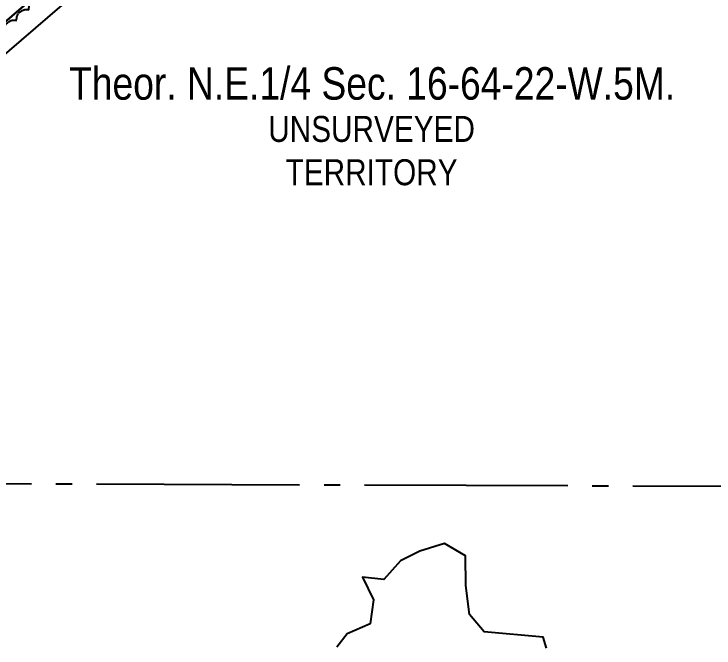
# Model space of a CAD drawing. Extents: x 454172 to 490274, y 6043290 to 6049925.
# Drawn here: x 483116.8 to 483547.4, y 6043317.3 to 6043707.6 of the extents above; entities that cross this region are included whole.
import ezdxf

# ---------------------------------------------------------------- set-up
doc = ezdxf.new("R2010")
doc.units = 0
doc.header["$LTSCALE"] = 5
doc.linetypes.add('0', pattern=[1, 1, 0])
doc.linetypes.add('foc-QUARTERLINE', pattern=[33, 25, -3, 2, -3])
for name, color, linetype in [('C-RW', 13, 'Continuous'), ('C-SYMBOL', 7, 'Continuous'), ('L-QSEC', 8, 'foc-QUARTERLINE'), ('L-UNS-T', 3, 'Continuous'), ('T-BUSH', 110, '0'), ('T-WATER', 160, 'Continuous')]:
    doc.layers.add(name, color=color, linetype=linetype)
doc.styles.add('175L', font='ARIALN.TTF', dxfattribs={"height": 20})
doc.styles.add('80L', font='ARIALN.TTF', dxfattribs={"height": 10})
doc.styles.add('foc-LtypeFont', font='ARIALN.TTF', dxfattribs={"height": 7.35})
doc.linetypes.add('foc-TOPO-flowdirection-NOLINE', pattern='A,0,[">",foc-LtypeFont,S=0.3,R=0,X=0,Y=-0.945],-20,[">",foc-LtypeFont,S=0.3,R=0,X=0,Y=-0.945],0', length=20)

msp = doc.modelspace()

# ---------------------------------------------------------------- linework, layer by layer
at = {"layer": 'C-RW', "flags": 128}
msp.add_lwpolyline([(485311.376, 6044577.049), (485281.21, 6044575.071), (485069.144, 6044561.172), (485071.102, 6044531.303), (485072.409, 6044511.358), (484924.041, 6044501.866), (484624.14, 6044482.202), (484475.261, 6044382.442), (484475.261, 6044382.442), (484392.213, 6044326.793), (484106.29, 6044342.161), (483971.583, 6044219.43), (483717.472, 6043987.931), (483678.66, 6044006.033), (483648.55, 6044020.077), (483576.009, 6044053.913), (483542.203, 6044049.199), (483511.123, 6044044.863), (483507.527, 6044044.358), (483478.144, 6044018.931), (483045.825, 6043646.493)], dxfattribs=at)
at = {"layer": 'L-QSEC'}
msp.add_line((482837.485, 6043419.508), (483646.444, 6043416.583), dxfattribs=at)
at = {"layer": 'T-BUSH', "flags": 128}
msp.add_lwpolyline([(482978.604, 6043474.064, -0.3541826), (482978.165, 6043481.616, -0.5205671), (482973.988, 6043490.569, -0.5205671), (482973.806, 6043500.562, -0.5205671), (482973.624, 6043510.555, -0.5205671), (482973.441, 6043520.549, -0.5205671), (482973.259, 6043530.542, -0.5205671), (482980.962, 6043533.017, -0.5205671), (482985.389, 6043540.187, -0.5205671), (482987.76, 6043549.896, -0.5205671), (482990.131, 6043559.606, -0.5205671), (482991.546, 6043569.149, -0.5205671), (482989.528, 6043577.27, -0.5205671), (482997.284, 6043580.741, -0.5205671), (483004.112, 6043588.04, -0.5205671), (483010.94, 6043595.339, -0.5205671), (483017.768, 6043602.638, -0.5205671), (483020.227, 6043610.656, -0.5205671), (483020.007, 6043618.897, -0.5205671), (483027.577, 6043625.423, -0.5205671), (483035.148, 6043631.949, -0.5205671), (483042.718, 6043638.474, -0.5205671), (483050.288, 6043645, -0.5205671), (483057.859, 6043651.526, -0.5205671), (483065.429, 6043658.052, -0.5205671), (483072.999, 6043664.577, -0.5205671), (483080.57, 6043671.103, -0.5205671), (483088.14, 6043677.629, -0.5205671), (483095.711, 6043684.154, -0.5205671), (483103.281, 6043690.68, -0.5205671), (483110.851, 6043697.206, -0.5205671), (483118.422, 6043703.731, -0.5205671), (483125.992, 6043710.257, -0.5205671), (483133.562, 6043716.783, -0.5205671), (483141.133, 6043723.308, -0.5205671), (483148.703, 6043729.834, -0.5205671), (483156.274, 6043736.36, -0.5205671), (483163.844, 6043742.885, -0.5205671), (483171.414, 6043749.411, -0.5205671), (483178.952, 6043744.471, -0.5205671), (483186.486, 6043737.903, -0.5205671), (483194.019, 6043731.334, -0.5205671), (483201.406, 6043733.887, -0.5205671), (483208.725, 6043740.694, -0.5205671), (483216.044, 6043747.5, -0.5205671), (483223.363, 6043754.307, -0.5205671), (483230.682, 6043761.113, -0.5205671), (483238.001, 6043767.919, -0.5205671), (483240.422, 6043774.86, -0.5205671), (483233.485, 6043782.056, -0.5205671), (483226.549, 6043789.251, -0.5205671), (483225.478, 6043796.093, -0.5205671), (483233.231, 6043802.401, -0.5205671), (483240.983, 6043808.709, -0.5205671), (483248.736, 6043815.017, -0.5205671), (483256.488, 6043821.325, -0.5205671), (483264.241, 6043827.633, -0.5205671), (483271.994, 6043833.941, -0.5205671), (483279.746, 6043840.25, -0.5205671), (483287.499, 6043846.558, -0.5205671), (483295.251, 6043852.866, -0.5205671), (483303.004, 6043859.174, -0.5205671), (483310.757, 6043865.482, -0.5205671), (483318.509, 6043871.79, -0.5205671), (483326.262, 6043878.098, -0.5205671), (483334.014, 6043884.406, -0.5205671), (483341.767, 6043890.715, -0.5205671), (483349.519, 6043897.023, -0.5205671), (483357.272, 6043903.331, -0.5205671), (483365.025, 6043909.639, -0.5205671), (483372.777, 6043915.947, -0.5205671), (483380.53, 6043922.255, -0.5205671), (483388.282, 6043928.563, -0.5205671), (483396.035, 6043934.871, -0.5205671), (483403.788, 6043941.18, -0.5205671), (483411.54, 6043947.488, -0.5205671), (483419.293, 6043953.796, -0.5205671), (483427.045, 6043960.104, -0.5205671), (483434.798, 6043966.412, -0.5205671), (483442.551, 6043972.72, -0.5205671), (483450.303, 6043979.028, -0.5205671), (483458.056, 6043985.337, -0.5205671), (483465.808, 6043991.645, -0.5205671), (483473.561, 6043997.953, -0.5205671), (483481.313, 6044004.261, -0.5205671), (483489.066, 6044010.569, -0.5205671), (483496.819, 6044016.877, -0.5205671), (483504.571, 6044023.185, -0.5205671), (483512.324, 6044029.493, -0.5205671), (483520.076, 6044035.802, -0.5205671), (483527.829, 6044042.11, -0.5205671), (483536.877, 6044045.422, -0.5205671), (483545.578, 6044044.143, -0.5205671), (483550.984, 6044035.737, -0.5205671), (483557.77, 6044029.702, -0.5205671), (483567.75, 6044029.155, -0.5205671), (483577.73, 6044028.608, -0.5205671), (483587.031, 6044029.219, -0.5205671), (483591.435, 6044038.192, -0.5205671), (483595.838, 6044047.164, -0.5205671), (483600.242, 6044056.136, -0.5205671), (483607.658, 6044056.702, -0.5205671), (483616.758, 6044052.569, -0.5205671), (483625.858, 6044048.436, -0.5205671), (483634.958, 6044044.302, -0.5205671), (483644.058, 6044040.169, -0.5205671), (483653.158, 6044036.036, -0.5205671), (483662.258, 6044031.902, -0.5205671), (483671.757, 6044029.001, -0.5205671), (483679.372, 6044025.943, -0.5205671), (483674.976, 6044016.966, -0.5205671), (483670.58, 6044007.99, -0.5205671), (483668.349, 6043998.43, -0.5205671), (483667.93, 6043992.601)], format="xyb", dxfattribs=at)
at = {"layer": 'T-WATER', "flags": 128}
msp.add_lwpolyline([(483444.311, 6043317.314), (483442.37, 6043323.974), (483405.932, 6043327.208), (483397.019, 6043338.04), (483394.731, 6043355.874), (483394.486, 6043374.062), (483381.6, 6043381.665), (483366.334, 6043377.031), (483354.547, 6043370.884), (483344.307, 6043359.512), (483331.222, 6043360.873), (483337.844, 6043346.926), (483335.817, 6043332.227), (483321.69, 6043326.087), (483315.344, 6043317.78)], dxfattribs=at)
at = {"layer": 'T-WATER', "linetype": 'foc-TOPO-flowdirection-NOLINE', "flags": 128}
msp.add_lwpolyline([(483444.311, 6043317.314), (483442.37, 6043323.974), (483405.932, 6043327.208), (483397.019, 6043338.04), (483394.731, 6043355.874), (483394.486, 6043374.062), (483381.6, 6043381.665), (483366.334, 6043377.031), (483354.547, 6043370.884), (483344.307, 6043359.512), (483331.222, 6043360.873), (483337.844, 6043346.926), (483335.817, 6043332.227), (483321.69, 6043326.087), (483315.344, 6043317.78)], dxfattribs=at)

# ---------------------------------------------------------------- next in the draw order: texts
at = {"layer": 'C-SYMBOL', "color": 3, "insert": (483337.065, 6043674.874), "char_height": 19.98958, "width": 371.16614, "attachment_point": 2, "style": '175L', "bg_fill": 3, "box_fill_scale": 1.15, "bg_fill_color": 256, "bg_fill_true_color": 256, "bg_fill_transparency": 0}
msp.add_mtext('Theor. N.E.1/4 Sec. 16-64-22-W.5M.', dxfattribs=at)
at = {"layer": 'L-UNS-T', "insert": (483336.742, 6043623.434), "char_height": 15.99166, "attachment_point": 5, "style": '80L', "bg_fill": 3, "box_fill_scale": 1.15, "bg_fill_color": 256, "bg_fill_true_color": 256, "bg_fill_transparency": 0}
msp.add_mtext_dynamic_manual_height_columns('UNSURVEYED TERRITORY', width=126.41375, gutter_width=47.5, heights=[0], dxfattribs=at)

# ---------------------------------------------------------------- next in the draw order: linework, layer by layer
at = {"layer": 'C-RW'}
for points in [[(483045.825, 6043646.493), (483478.128, 6044018.986), (483507.668, 6044044.479), (483648.502, 6044006.339), (483678.632, 6043998.178), (483717.243, 6043987.722), (483971.583, 6044219.43), (484106.29, 6044342.161), (484392.213, 6044326.793), (484475.26, 6044382.235), (484625.1, 6044482.265), (484924.041, 6044501.866), (485072.409, 6044511.358), (485071.102, 6044531.303), (485280.786, 6044545.034), (485281.115, 6044545.056), (485311.281, 6044547.031)], [(485311.233, 6044532.003), (485281.863, 6044530.081), (485281.067, 6044530.029), (485087.042, 6044517.323), (485088.349, 6044497.378), (484630.099, 6044467.568), (484475.2, 6044364.159), (484396.403, 6044311.555), (484111.75, 6044326.854), (483993.756, 6044219.349), (483721.266, 6043971.106), (483678.578, 6043982.666), (483648.447, 6043990.826), (483511.457, 6044027.927), (483056.148, 6043635.6)]]:
    msp.add_lwpolyline(points, dxfattribs=at)

doc.saveas('drawing.dxf')
